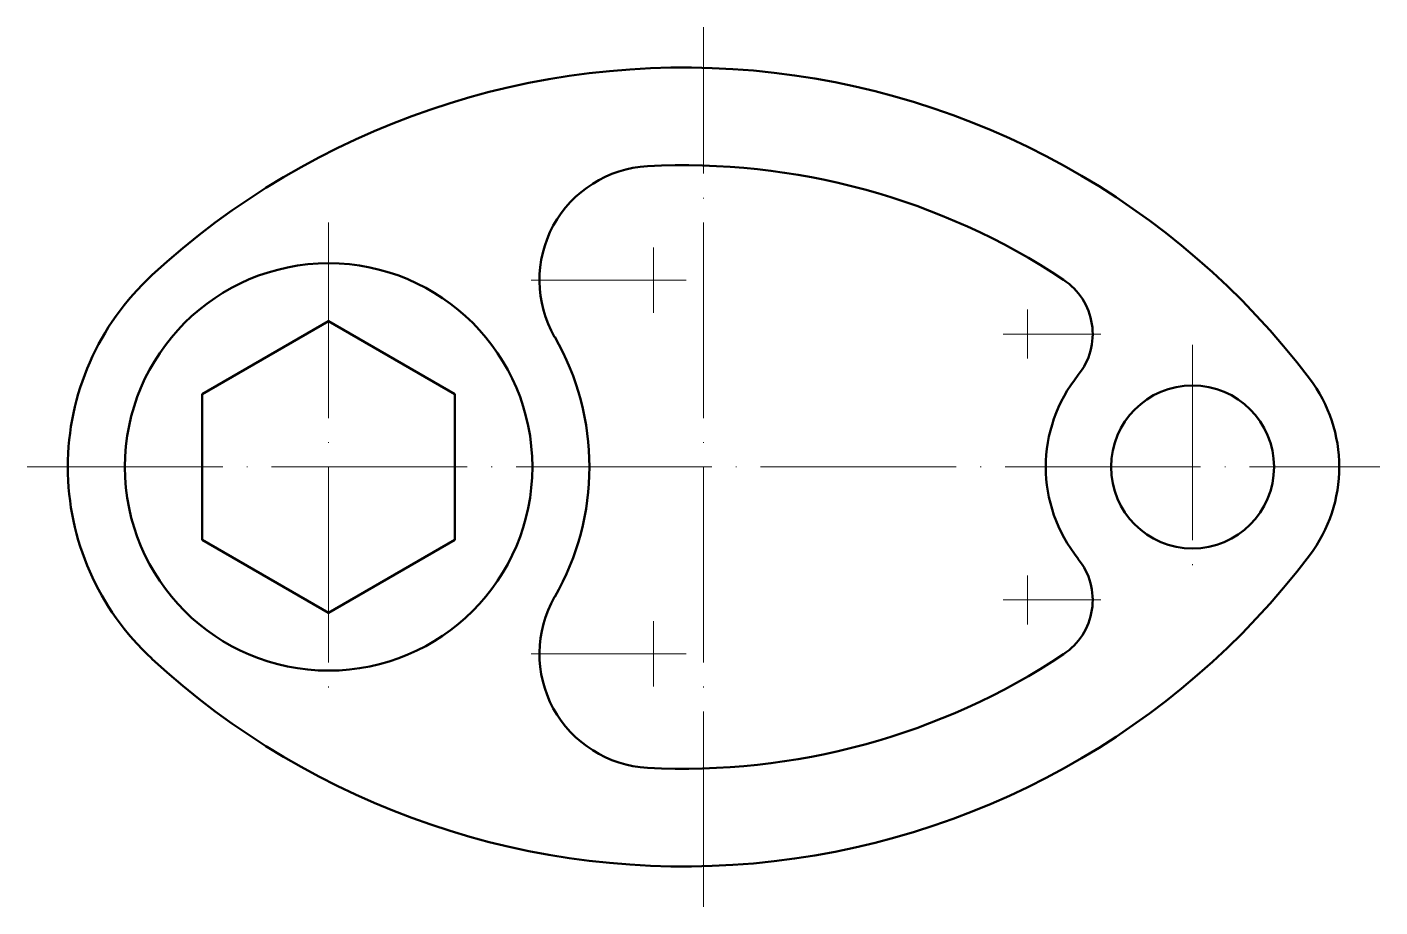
# Model space of a CAD drawing. Header units: millimetres. Extents: x 2151 to 2317, y 572 to 680.
import ezdxf

# ---------------------------------------------------------------- set-up
doc = ezdxf.new("R2010")
doc.units = ezdxf.units.MM
doc.linetypes.add('ACAD_ISO04W100', pattern=[30, 24, -2.95, 0.1, -2.95])
doc.layers.add('Contornos Visibles', color=7, linetype='Continuous', lineweight=50, true_color=0xffffff)
doc.layers.add('Ejes de revolución', color=6, linetype='ACAD_ISO04W100', lineweight=20, true_color=0xff00ff)

msp = doc.modelspace()

# ---------------------------------------------------------------- linework, layer by layer
at = {"layer": 'Contornos Visibles'}
for p, q in [((2188.09, 643.96), (2172.59, 635.01)), ((2203.59, 635.01), (2188.09, 643.96)), ((2172.59, 635.01), (2172.59, 617.12)), ((2203.59, 617.12), (2203.59, 635.01)), ((2172.59, 617.12), (2188.09, 608.17)), ((2188.09, 608.17), (2203.59, 617.12))]:
    msp.add_line(p, q, dxfattribs=at)
for centre, radius in [((2188.09, 626.07), 25), ((2294.09, 626.07), 10)]:
    msp.add_circle(centre, radius, dxfattribs=at)
for centre, radius, start, end in [((2231.67, 578.81), 96.29, 37.1307, 132.6852), ((2227.96, 649), 14, 93.0245, 209.9028), ((2231.67, 578.81), 84.29, 56.4412, 93.0245), ((2188.09, 626.07), 32, 132.6852, 227.3148), ((2273.84, 642.38), 8, 321.135, 56.4412), ((2188.09, 626.07), 32, 330.0972, 29.9028), ((2294.09, 626.07), 18, 141.135, 218.865), ((2294.09, 626.07), 18, 322.8693, 37.1307), ((2231.67, 673.32), 96.29, 227.3148, 322.8693), ((2273.84, 609.75), 8, 303.5588, 38.865), ((2227.96, 603.13), 14, 150.0972, 266.9755), ((2231.67, 673.32), 84.29, 266.9755, 303.5588)]:
    msp.add_arc(centre, radius, start, end, dxfattribs=at)
at = {"layer": 'Ejes de revolución'}
for p, q in [((2234.09, 572.07), (2234.09, 680.07)), ((2188.09, 656.07), (2188.09, 596.07)), ((2227.96, 645), (2227.96, 653)), ((2212.96, 649), (2231.96, 649)), ((2273.84, 639.38), (2273.84, 645.38)), ((2270.84, 642.38), (2282.84, 642.38)), ((2294.09, 641.07), (2294.09, 611.07)), ((2151.09, 626.07), (2317.09, 626.07)), ((2273.84, 606.75), (2273.84, 612.75)), ((2270.84, 609.75), (2282.84, 609.75)), ((2227.96, 599.13), (2227.96, 607.13)), ((2212.96, 603.13), (2231.96, 603.13))]:
    msp.add_line(p, q, dxfattribs=at)

doc.saveas('drawing.dxf')
